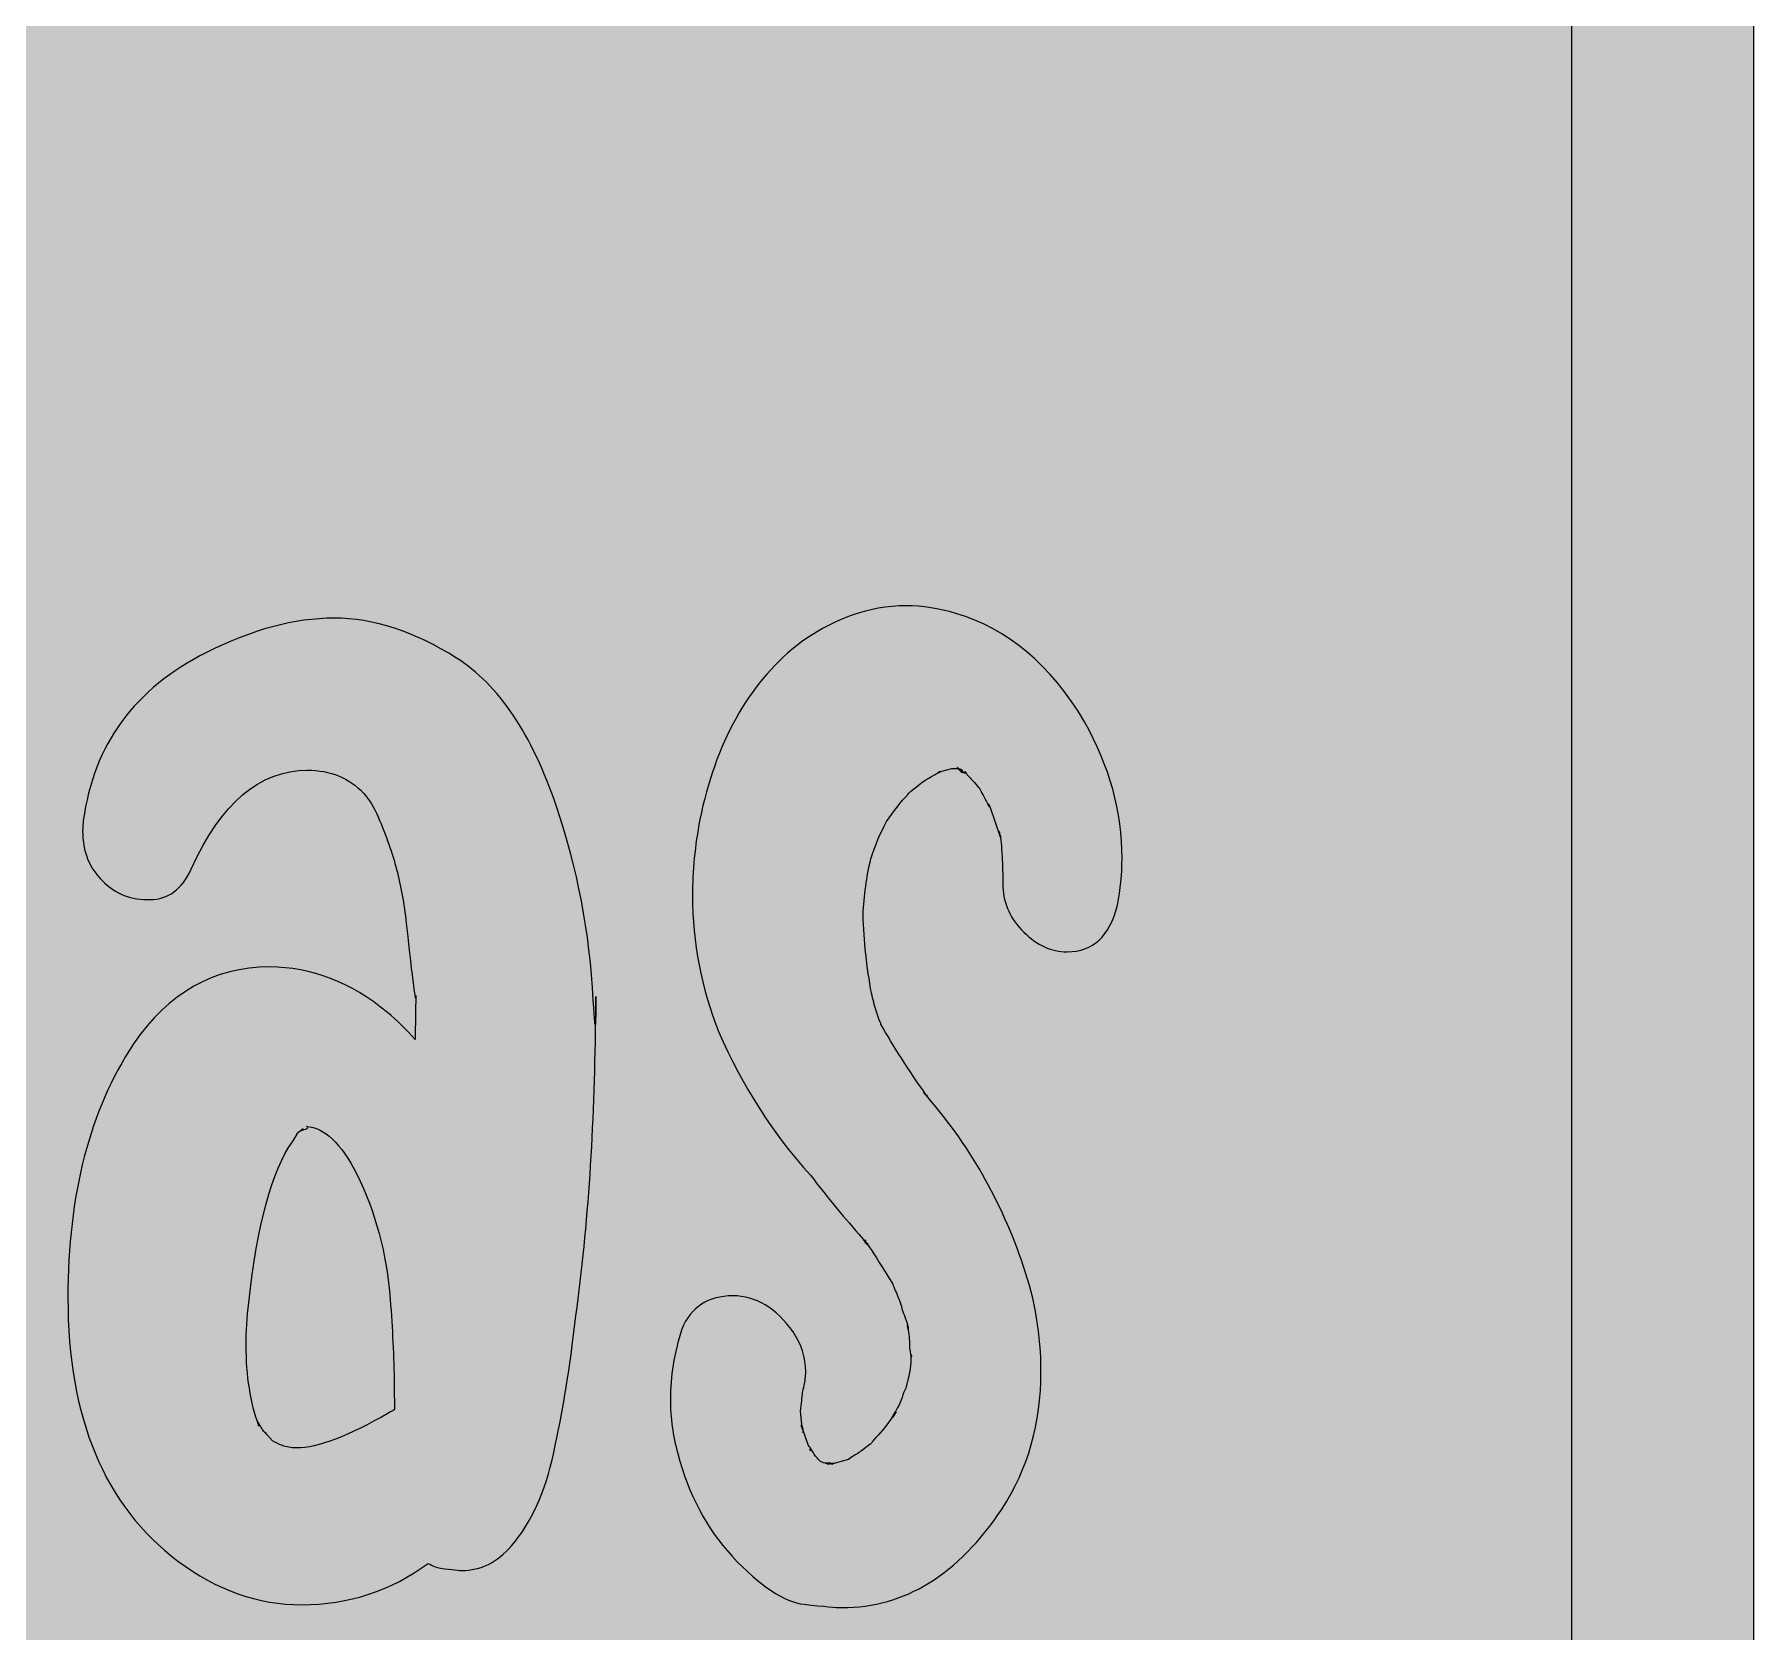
# Model space of a CAD drawing. Header units: centimetres. Extents: x 0.3 to 13.7, y -19.6 to -0.4.
# Drawn here: x 10.173 to 13.68, y -7.865 to -4.607 of the extents above; entities that cross this region are included whole.
import ezdxf

# ---------------------------------------------------------------- set-up
doc = ezdxf.new("R2010")
doc.units = ezdxf.units.CM
doc.header["$MEASUREMENT"] = 0
doc.layers.add('Layer 1', color=7, linetype='Continuous')

# ---------------------------------------------------------------- blocks, each defined once
blk = doc.blocks.new('block 2')
at = {"layer": 'Layer 1', "true_color": 0xe5c49d}
h = blk.add_hatch(color=31, dxfattribs=at)
h.dxf.hatch_style = 2
h.paths.add_polyline_path([(13.67987804552464, -19.57160136492208), (0.2901219509828587, -19.57160136492208), (0.2901219509828587, -0.4434165512211645), (13.67987804552464, -0.4434165512211645)])
at = {"layer": 'Layer 1', "lineweight": 0}
blk.add_lwpolyline([(13.67987804552464, -19.57160136492208), (0.2901219509828587, -19.57160136492208), (0.2901219509828587, -0.4434165512211645), (13.67987804552464, -0.4434165512211645), (13.67987804552464, -19.57160136492208)], dxfattribs=at)
blk = doc.blocks.new('block 3')
at = {"layer": 'Layer 1', "true_color": 0x6f3415}
h = blk.add_hatch(color=36, dxfattribs=at)
h.dxf.hatch_style = 2
edge = h.paths.add_edge_path()
edge.add_spline(control_points=[(12.01954624001401, -6.111193699354462), (12.01833534722638, -6.111770314967639), (12.01681967190029, -6.1126187636556), (12.01497450193815, -6.113780232247843), (12.01497450193815, -6.113780232247843), (12.02087657460729, -6.110823017888842), (12.02087657460729, -6.110823017888842), (12.02087657460729, -6.110823017888842), (12.01954624001401, -6.111193699354462), (12.01954624001401, -6.111193699354462)], knot_values=[0, 0, 0, 0, 1, 1, 1, 2, 2, 2, 3, 3, 3, 3], degree=3, periodic=1)
h = blk.add_hatch(color=36, dxfattribs=at)
h.dxf.hatch_style = 2
edge = h.paths.add_edge_path()
edge.add_spline(control_points=[(12.05640845242778, -6.10304694447689), (12.05612014462116, -6.102692737743076), (12.05574946315554, -6.102565058571572), (12.05547763008076, -6.102173783691203), (12.05574122578965, -6.102544465156822), (12.05594715993721, -6.102680381694213), (12.05619428091427, -6.103034588428026), (12.05619428091427, -6.103034588428026), (12.05640845242778, -6.10304694447689), (12.05640845242778, -6.10304694447689)], knot_values=[0, 0, 0, 0, 1, 1, 1, 2, 2, 2, 3, 3, 3, 3], degree=3, periodic=1)
h = blk.add_hatch(color=36, dxfattribs=at)
h.dxf.hatch_style = 2
edge = h.paths.add_edge_path()
edge.add_spline(control_points=[(12.05753285287344, -6.104113683361272), (12.05753285287344, -6.104113683361272), (12.05710862852946, -6.104113683361272), (12.05710862852946, -6.104113683361272), (12.05722395165213, -6.104266074630438), (12.05732280004296, -6.104364923021273), (12.05743812316557, -6.104513195607527), (12.05766053204491, -6.104550263754083), (12.05786646619253, -6.10460792531542), (12.05809711243775, -6.104644993461975), (12.05791177170494, -6.104455534046222), (12.05770995624036, -6.104307261459969), (12.05753285287344, -6.104113683361272)], knot_values=[0, 0, 0, 0, 1, 1, 1, 2, 2, 2, 3, 3, 3, 4, 4, 4, 4], degree=3, periodic=1)
h = blk.add_hatch(color=36, dxfattribs=at)
h.dxf.hatch_style = 2
edge = h.paths.add_edge_path()
edge.add_spline(control_points=[(12.07326622174724, -6.113590772832091), (12.07285023476915, -6.113038869316638), (12.07225714442419, -6.112416948190985), (12.0718699882268, -6.111865044675532), (12.06724882595549, -6.111865044675532), (12.06503297452766, -6.109608006418238), (12.0643245610601, -6.105905310445054), (12.06196043704605, -6.105872360981443), (12.06025530230424, -6.10494977600037), (12.05809711243775, -6.104644993461975), (12.05925858103006, -6.105818818103081), (12.06032120123147, -6.107252119770108), (12.06163917977582, -6.107989364018402), (12.06388798066726, -6.109286749148037), (12.06617384970516, -6.11060472769242), (12.06845971874312, -6.111865044675532), (12.06977769728753, -6.112610526289714), (12.07060555256075, -6.113005919853026), (12.07161874856677, -6.113541348636673), (12.07202649817891, -6.113590772832091), (12.07301498208721, -6.113800825662626), (12.07326622174724, -6.113800825662626), (12.07326622174724, -6.113800825662626), (12.07326622174724, -6.113590772832091), (12.07326622174724, -6.113590772832091)], knot_values=[0, 0, 0, 0, 1, 1, 1, 2, 2, 2, 3, 3, 3, 4, 4, 4, 5, 5, 5, 6, 6, 6, 7, 7, 7, 8, 8, 8, 8], degree=3, periodic=1)
h = blk.add_hatch(color=36, dxfattribs=at)
h.dxf.hatch_style = 2
edge = h.paths.add_edge_path()
edge.add_spline(control_points=[(12.07326622174724, -6.111865044675532), (12.07326622174724, -6.111865044675532), (12.07127689788178, -6.110460573789142), (12.07127689788178, -6.110460573789142), (12.07196059925169, -6.111226648818073), (12.07265253798754, -6.112050385408342), (12.07326622174724, -6.112519915264764), (12.07326622174724, -6.112519915264764), (12.07326622174724, -6.111865044675532), (12.07326622174724, -6.111865044675532)], knot_values=[0, 0, 0, 0, 1, 1, 1, 2, 2, 2, 3, 3, 3, 3], degree=3, periodic=1)
h = blk.add_hatch(color=36, dxfattribs=at)
h.dxf.hatch_style = 2
edge = h.paths.add_edge_path()
edge.add_spline(control_points=[(12.12248860169772, -6.18362897641819), (12.12248860169772, -6.18362897641819), (12.12248036433177, -6.183608383003441), (12.12248036433177, -6.183608383003441), (12.12248036433177, -6.183608383003441), (12.11922248611735, -6.176713707743029), (12.11922248611735, -6.176713707743029), (12.11955198075347, -6.178072873116944), (12.11960552363183, -6.179555598979388), (12.12042102285618, -6.180700592839858), (12.12124475944641, -6.181874417480963), (12.12182961242548, -6.182694035388256), (12.12248860169772, -6.18362897641819)], knot_values=[0, 0, 0, 0, 1, 1, 1, 2, 2, 2, 3, 3, 3, 4, 4, 4, 4], degree=3, periodic=1)
h = blk.add_hatch(color=36, dxfattribs=at)
h.dxf.hatch_style = 2
edge = h.paths.add_edge_path()
edge.add_spline(control_points=[(12.14022365048578, -6.232064687924958), (12.14022365048578, -6.232064687924958), (12.14246421401127, -6.23678881727005), (12.14246421401127, -6.23678881727005), (12.1417558005437, -6.233913976570078), (12.14101443761247, -6.232064687924958), (12.14022365048578, -6.232064687924958)], knot_values=[0, 0, 0, 0, 1, 1, 1, 2, 2, 2, 2], degree=3, periodic=1)
h = blk.add_hatch(color=36, dxfattribs=at)
h.dxf.hatch_style = 2
edge = h.paths.add_edge_path()
edge.add_spline(control_points=[(10.90728767166157, -7.36235073155505), (10.90636096799753, -7.30418669091743), (10.90360968778608, -7.246022650279778), (10.89907501785674, -7.187862728325102), (10.89175199956944, -7.09352429532662), (10.86900863231261, -7.008218134040195), (10.8307213555977, -6.931940125782948), (10.79883039350618, -6.868644206188062), (10.76465356237663, -6.8363043076548), (10.72822793035576, -6.835011041208108), (10.73001132007366, -6.835011041208108), (10.73094214242062, -6.835686505212122), (10.73094214242062, -6.836946822195201), (10.73094214242062, -6.838244207324836), (10.73047673124714, -6.838882603182295), (10.7295829770467, -6.838882603182295), (10.72865215469974, -6.838882603182295), (10.72501123897084, -6.840184106994873), (10.71866022986, -6.842758283839425), (10.71866022986, -6.841502085539289), (10.71954986537746, -6.840184106994873), (10.72137032324187, -6.838882603182295), (10.72137032324187, -6.838882603182295), (10.70908841068125, -6.848396760799701), (10.70908841068125, -6.848396760799701), (10.70908841068125, -6.848396760799701), (10.70908841068125, -6.850530238568434), (10.70908841068125, -6.850530238568434), (10.70908841068125, -6.850530238568434), (10.69951659150251, -6.866028842514011), (10.69951659150251, -6.866028842514011), (10.65758839905876, -6.925490268281298), (10.62794211917563, -7.034705384099736), (10.61066012551213, -7.193674189969325), (10.60701920978323, -7.224696109958203), (10.60519875191881, -7.25377401159407), (10.60519875191881, -7.280920250925787), (10.60519875191881, -7.342959972220537), (10.61383974875053, -7.397903202790291), (10.63116292924353, -7.445704637122574), (10.63116292924353, -7.445704637122574), (10.62980376386962, -7.437953275808314), (10.62980376386962, -7.437953275808314), (10.63526925614591, -7.447022615666959), (10.63821411445605, -7.451866186817636), (10.63867952562953, -7.452500463992119), (10.63888957846007, -7.452805246530514), (10.63888134109418, -7.453394218192554), (10.63899254553381, -7.453818442536535), (10.64121251564455, -7.456363788600418), (10.64403793214911, -7.459419851350256), (10.64755528738951, -7.463159615469994), (10.64755528738951, -7.463159615469994), (10.65890637760318, -7.475651580861152), (10.65890637760318, -7.475651580861152), (10.66491141734606, -7.47916481741855), (10.67146836060447, -7.482505069292033), (10.67901790645415, -7.485458164968091), (10.68719349211239, -7.488695449767762), (10.69676531129113, -7.490301736118767), (10.70769217716081, -7.490301736118767), (10.75144082746904, -7.490301736118767), (10.81432899745172, -7.466396900269666), (10.8963237376453, -7.418558397790826), (10.90045889532838, -7.416099544068948), (10.90414099788685, -7.414262611472691), (10.90806610273933, -7.412092065557371), (10.90784369386, -7.403166879602004), (10.90779426966455, -7.393710383545903), (10.90728767166157, -7.385600696814886), (10.90728767166157, -7.385600696814886), (10.90728767166157, -7.36235073155505), (10.90728767166157, -7.36235073155505)], knot_values=[0, 0, 0, 0, 1, 1, 1, 2, 2, 2, 3, 3, 3, 4, 4, 4, 5, 5, 5, 6, 6, 6, 7, 7, 7, 8, 8, 8, 9, 9, 9, 10, 10, 10, 11, 11, 11, 12, 12, 12, 13, 13, 13, 14, 14, 14, 15, 15, 15, 16, 16, 16, 17, 17, 17, 18, 18, 18, 19, 19, 19, 20, 20, 20, 21, 21, 21, 22, 22, 22, 23, 23, 23, 24, 24, 24, 24], degree=3, periodic=1)
h = blk.add_hatch(color=36, dxfattribs=at)
h.dxf.hatch_style = 2
edge = h.paths.add_edge_path()
edge.add_spline(control_points=[(11.87025633907989, -7.071538765732805), (11.86890129238888, -7.070257855334977), (11.86820111628721, -7.06896047020531), (11.86820111628721, -7.067658966392732), (11.86820111628721, -7.067658966392732), (11.8668460695962, -7.065723185405639), (11.8668460695962, -7.065723185405639), (11.8668460695962, -7.067024689218217), (11.86708083452446, -7.068317955664908), (11.86754212701497, -7.069598866062769), (11.8678633842852, -7.070566756556316), (11.86924726175678, -7.072255416566319), (11.87060642713076, -7.073931720527492), (11.872188001384, -7.075706872879469), (11.87357187885564, -7.077107225082915), (11.87458095617869, -7.077799163818702), (11.87458919354458, -7.077803282501678), (11.87459743091046, -7.077807401184621), (11.87460566827641, -7.077815638550509), (11.87217564533514, -7.074133535992107), (11.87062290186253, -7.071880616417756), (11.87025633907989, -7.071538765732805)], knot_values=[0, 0, 0, 0, 1, 1, 1, 2, 2, 2, 3, 3, 3, 4, 4, 4, 5, 5, 5, 6, 6, 6, 7, 7, 7, 7], degree=3, periodic=1)
h = blk.add_hatch(color=36, dxfattribs=at)
h.dxf.hatch_style = 2
edge = h.paths.add_edge_path()
edge.add_spline(control_points=[(11.95434337021267, -7.239581030144015), (11.95434337021267, -7.239581030144015), (11.95434337021267, -7.241298520934719), (11.95434337021267, -7.241298520934719), (11.95434337021267, -7.241298520934719), (11.95530302334033, -7.247398290385499), (11.95530302334033, -7.247398290385499), (11.95530302334033, -7.247398290385499), (11.95569841690367, -7.247962549949847), (11.95569841690367, -7.247962549949847), (11.95569841690367, -7.245812597449275), (11.95518770021772, -7.242925400700441), (11.95434337021267, -7.239581030144015)], knot_values=[0, 0, 0, 0, 1, 1, 1, 2, 2, 2, 3, 3, 3, 4, 4, 4, 4], degree=3, periodic=1)
h = blk.add_hatch(color=36, dxfattribs=at)
h.dxf.hatch_style = 2
edge = h.paths.add_edge_path()
edge.add_spline(control_points=[(11.96251895587097, -7.302250909930336), (11.96251895587097, -7.300974118215451), (11.96205354469743, -7.300294535528494), (11.96116390917997, -7.300294535528494), (11.96155930274331, -7.301456004120737), (11.96153870932856, -7.303811890768867), (11.9617611182079, -7.30547995736412), (11.9617611182079, -7.30547995736412), (11.96251895587097, -7.302250909930336), (11.96251895587097, -7.302250909930336)], knot_values=[0, 0, 0, 0, 1, 1, 1, 2, 2, 2, 3, 3, 3, 3], degree=3, periodic=1)
h = blk.add_hatch(color=36, dxfattribs=at)
h.dxf.hatch_style = 2
edge = h.paths.add_edge_path()
edge.add_spline(control_points=[(11.93109340495286, -7.41661849812079), (11.93109340495286, -7.41661849812079), (11.92973423957895, -7.41661849812079), (11.92973423957895, -7.41661849812079), (11.92973423957895, -7.41661849812079), (11.92288075114803, -7.428266133506961), (11.92288075114803, -7.428266133506961), (11.92381157349506, -7.428266133506961), (11.92427286598556, -7.427953113602647), (11.92427286598556, -7.427294124330439), (11.92427286598556, -7.426659847155956), (11.92652166687694, -7.423109542451971), (11.93109340495286, -7.41661849812079)], knot_values=[0, 0, 0, 0, 1, 1, 1, 2, 2, 2, 3, 3, 3, 4, 4, 4, 4], degree=3, periodic=1)
h = blk.add_hatch(color=36, dxfattribs=at)
h.dxf.hatch_style = 2
edge = h.paths.add_edge_path()
edge.add_spline(control_points=[(11.73699635219201, -7.443764737452506), (11.73699635219201, -7.443764737452506), (11.73991649840443, -7.451750863694993), (11.73991649840443, -7.451750863694993), (11.73991649840443, -7.451750863694993), (11.73915454205844, -7.446915529910236), (11.73915454205844, -7.446915529910236), (11.73912982996071, -7.446820800202343), (11.73907216839944, -7.446767257323982), (11.73904745630172, -7.446668408933146), (11.73858616381115, -7.444732627946053), (11.73788598770947, -7.443764737452506), (11.73699635219201, -7.443764737452506)], knot_values=[0, 0, 0, 0, 1, 1, 1, 2, 2, 2, 3, 3, 3, 4, 4, 4, 4], degree=3, periodic=1)
h = blk.add_hatch(color=36, dxfattribs=at)
h.dxf.hatch_style = 2
h.paths.add_polyline_path([(11.74110679777737, -7.459283934812865), (11.74110679777737, -7.454996385860584), (11.73991649840443, -7.451750863694993)])
h = blk.add_hatch(color=36, dxfattribs=at)
h.dxf.hatch_style = 2
edge = h.paths.add_edge_path()
edge.add_spline(control_points=[(11.75459136575973, -7.491875073006129), (11.75459136575973, -7.491875073006129), (11.75613999054944, -7.496117316445934), (11.75613999054944, -7.496117316445934), (11.75613999054944, -7.494836406048074), (11.75567457937595, -7.493539020918439), (11.75478082517552, -7.492237517105861), (11.75473963834602, -7.492179855544523), (11.75463255258923, -7.491940971933353), (11.75459136575973, -7.491875073006129)], knot_values=[0, 0, 0, 0, 1, 1, 1, 2, 2, 2, 3, 3, 3, 3], degree=3, periodic=1)
h = blk.add_hatch(color=36, dxfattribs=at)
h.dxf.hatch_style = 2
edge = h.paths.add_edge_path()
edge.add_spline(control_points=[(11.79324108657431, -7.523037028215342), (11.79191487066401, -7.522971129288118), (11.79016031172681, -7.522489243382833), (11.78855402537578, -7.522155630063769), (11.78855402537578, -7.522155630063769), (11.79167186836993, -7.523259437094707), (11.79167186836993, -7.523259437094707), (11.79167186836993, -7.523259437094707), (11.79324108657431, -7.523037028215342), (11.79324108657431, -7.523037028215342)], knot_values=[0, 0, 0, 0, 1, 1, 1, 2, 2, 2, 3, 3, 3, 3], degree=3, periodic=1)
h = blk.add_hatch(color=36, dxfattribs=at)
h.dxf.hatch_style = 2
edge = h.paths.add_edge_path()
edge.add_spline(control_points=[(11.79442314858137, -7.523259437094707), (11.79520157965913, -7.523259437094707), (11.79503683234107, -7.522814619335978), (11.79558873585659, -7.522707533579222), (11.79558873585659, -7.522707533579222), (11.79324108657431, -7.523037028215342), (11.79324108657431, -7.523037028215342), (11.79357881857632, -7.523053502947149), (11.79410600999411, -7.523259437094707), (11.79442314858137, -7.523259437094707)], knot_values=[0, 0, 0, 0, 1, 1, 1, 2, 2, 2, 3, 3, 3, 3], degree=3, periodic=1)
at = {"layer": 'Layer 1', "lineweight": 0}
blk.add_lwpolyline([(11.74110679777737, -7.459283934812865), (11.74110679777737, -7.454996385860584), (11.73991649840443, -7.451750863694993), (11.74110679777737, -7.459283934812865)], dxfattribs=at)
for points, knots in [([(12.76976433958519, -0.8146415603330415), (12.76976433958519, -0.8146415603330415), (1.200235656922308, -0.8146415603330415), (1.200235656922308, -0.8146415603330415), (0.9029820709643017, -0.8146415603330415), (0.6614048411413684, -1.056218790155975), (0.6614048411413684, -1.353472376113981), (0.6614048411413684, -1.353472376113981), (0.6614048411413684, -18.6615455400293), (0.6614048411413684, -18.6615455400293), (0.6614048411413684, -18.95879912598731), (0.9029820709643017, -19.20037635581024), (1.200235656922308, -19.20037635581024), (1.200235656922308, -19.20037635581024), (12.76976433958519, -19.20037635581024), (12.76976433958519, -19.20037635581024), (13.0670179255432, -19.20037635581024), (13.30859515536619, -18.95879912598731), (13.30859515536619, -18.6615455400293), (13.30859515536619, -18.6615455400293), (13.30859515536619, -1.353472376113981), (13.30859515536619, -1.353472376113981), (13.30859515536619, -1.056218790155975), (13.0670179255432, -0.8146415603330415), (12.76976433958519, -0.8146415603330415)], [0, 0, 0, 0, 1, 1, 1, 2, 2, 2, 3, 3, 3, 4, 4, 4, 5, 5, 5, 6, 6, 6, 7, 7, 7, 8, 8, 8, 8]), ([(11.88069720036128, -6.5630132191072), (11.88375326311111, -6.574940924934041), (11.88644688176122, -6.58740405954453), (11.89009603485607, -6.598483316683411), (11.89009603485607, -6.598483316683411), (11.89727489924013, -6.618837847828495), (11.89727489924013, -6.618837847828495), (11.89813158529398, -6.620291742910302), (11.89874526905368, -6.622400508581343), (11.89966785403475, -6.62368965634509), (11.89966785403475, -6.62368965634509), (11.89966785403475, -6.625625437332183), (11.89966785403475, -6.625625437332183), (11.92495244867255, -6.670506725452022), (11.95571489163544, -6.718584111542), (11.99174101141012, -6.769771103260211), (11.99253179853674, -6.770323006775695), (11.99337612854173, -6.77103142024329), (11.99398569361852, -6.77103142024329), (11.99398569361852, -6.77103142024329), (11.99398569361852, -6.772971319913358), (11.99398569361852, -6.772971319913358), (11.99398569361852, -6.771690409515497), (11.99351616376206, -6.77103142024329), (11.99258946009808, -6.77103142024329), (11.99228467755968, -6.770594839850478), (11.99204579394851, -6.770207683653053), (11.99174101141012, -6.769771103260211), (11.99132090574905, -6.769482795453621), (11.99102024189363, -6.769548694380846), (11.9905342373054, -6.769095639256197), (11.98921625876098, -6.767855915687899), (11.98790651758245, -6.766257866702812), (11.98659265772101, -6.764400340691774), (11.98681506660041, -6.764717479279031), (11.98688508421055, -6.764882226597091), (11.98712396782172, -6.765219958599066), (12.07826218416715, -6.868644206188062), (12.14615455393562, -6.986908068450395), (12.19079283976131, -7.120011545386128), (12.21450821619466, -7.188521717597309), (12.22632883626478, -7.260265055925219), (12.22632883626478, -7.335208610906276), (12.22632883626478, -7.439889056795375), (12.19989924776657, -7.532946579396061), (12.14704418945308, -7.614381178708267), (12.05772643097213, -7.748823227603166), (11.94887787793637, -7.816015421269931), (11.82038320722312, -7.816015421269931), (11.80946046003641, -7.816015421269931), (11.78368986081038, -7.813725433549057), (11.74315790188707, -7.809211357034468), (11.70258887481724, -7.804680805788074), (11.65360949716084, -7.77206907418006), (11.59621976891807, -7.711310263283139), (11.54425846480501, -7.654447726458097), (11.50736742161067, -7.584660762532031), (11.48547250304174, -7.501928778090158), (11.47543527268958, -7.465754385729264), (11.47043931026968, -7.428925122779138), (11.47043931026968, -7.39141215845911), (11.47043931026968, -7.34489575320763), (11.47818655290102, -7.297098437558321), (11.49368927552954, -7.247962549949847), (11.51283291388697, -7.202722936413251), (11.54743396936044, -7.180115485693817), (11.59757481560908, -7.180115485693817), (11.64492731349962, -7.180115485693817), (11.68596587042591, -7.204679310815094), (11.72060399404597, -7.25377401159407), (11.73788598770947, -7.278341955398291), (11.74656817137069, -7.305488194730008), (11.74656817137069, -7.335208610906276), (11.74656817137069, -7.344253238667227), (11.74540670277845, -7.353610886332492), (11.74315790188707, -7.363322740731539), (11.74087203284911, -7.373009883032893), (11.73924515308339, -7.383026519970366), (11.73835551756593, -7.393372651543896), (11.73835551756593, -7.393372651543896), (11.7360161056496, -7.415086348062927), (11.7360161056496, -7.415086348062927), (11.7360161056496, -7.415086348062927), (11.73835551756593, -7.441824837782469), (11.73835551756593, -7.441824837782469), (11.73835551756593, -7.441824837782469), (11.73915454205844, -7.446915529910236), (11.73915454205844, -7.446915529910236), (11.73958288508539, -7.448727750408768), (11.7402253996258, -7.450325799393887), (11.74110679777737, -7.451511980083823), (11.74110679777737, -7.451511980083823), (11.74110679777737, -7.454996385860584), (11.74110679777737, -7.454996385860584), (11.74110679777737, -7.454996385860584), (11.75180713608468, -7.484267865595179), (11.75180713608468, -7.484267865595179), (11.75435660083154, -7.48797056156833), (11.75725203494629, -7.492319890764858), (11.76090530672406, -7.498053097433028), (11.76309232737112, -7.501512791112064), (11.7645750532336, -7.504272308689425), (11.76637079900035, -7.507344846171037), (11.76657673314791, -7.507394270366455), (11.76687739700333, -7.507740239734381), (11.76706685641912, -7.507740239734381), (11.77062951717193, -7.511537665415425), (11.77373088543425, -7.51502618987513), (11.77643686013321, -7.518193457064665), (11.78110744659998, -7.52012100068584), (11.78515199325805, -7.521438979230256), (11.78855402537578, -7.522155630063769), (11.78855402537578, -7.522155630063769), (11.78620637609357, -7.521323656107614), (11.78620637609357, -7.521323656107614), (11.78620637609357, -7.521323656107614), (11.79849240733716, -7.521323656107614), (11.79849240733716, -7.521323656107614), (11.79849240733716, -7.522254478454605), (11.79697261332816, -7.522443937870358), (11.79558873585659, -7.522707533579222), (11.79558873585659, -7.522707533579222), (11.80535001445105, -7.521323656107614), (11.80535001445105, -7.521323656107614), (11.80246693638516, -7.522958773239256), (11.80109129627941, -7.523172944752734), (11.7993037878786, -7.523770153780662), (11.7993037878786, -7.523770153780662), (11.83390484335207, -7.513654668452384), (11.83390484335207, -7.513654668452384), (11.83390484335207, -7.513654668452384), (11.84224105764546, -7.507740239734381), (11.84224105764546, -7.507740239734381), (11.84952700778618, -7.503864559077251), (11.85634754675348, -7.499350482562662), (11.86273974269382, -7.494177416775898), (11.86273974269382, -7.494177416775898), (11.87777293546589, -7.482550374804507), (11.87777293546589, -7.482550374804507), (11.87808595537023, -7.482550374804507), (11.87804476854067, -7.483069328856348), (11.87825894005418, -7.483221720125546), (11.87911150742505, -7.482253829632), (11.88024414523666, -7.48099351264892), (11.88052421567733, -7.480598119085608), (11.88141385119479, -7.479337802102529), (11.8827730165687, -7.477402021115435), (11.88463466126269, -7.474782538758441), (11.89827162051431, -7.460581319942499), (11.91101894424842, -7.445062122582173), (11.92288075114803, -7.428266133506961), (11.92288075114803, -7.428266133506961), (11.92563203135948, -7.422450553179762), (11.92563203135948, -7.422450553179762), (11.93655477854625, -7.404357178974916), (11.94337531751349, -7.389476377472016), (11.94612659772493, -7.37785345418357), (11.94612659772493, -7.37785345418357), (11.95072304789851, -7.368092175589105), (11.95072304789851, -7.368092175589105), (11.95739531427959, -7.345146992867663), (11.96083441454385, -7.325620316995758), (11.96101975527666, -7.309569809534729), (11.9608426519098, -7.303432971937329), (11.96004362741722, -7.295990511844439), (11.95844969711511, -7.28673171257001), (11.95844969711511, -7.273827878883734), (11.95751887476809, -7.26152537290833), (11.95569841690367, -7.249902449619883), (11.95569841690367, -7.249902449619883), (11.95530302334033, -7.247398290385499), (11.95530302334033, -7.247398290385499), (11.95530302334033, -7.247398290385499), (11.95434337021267, -7.246022650279778), (11.95434337021267, -7.246022650279778), (11.95434337021267, -7.246022650279778), (11.95434337021267, -7.241298520934719), (11.95434337021267, -7.241298520934719), (11.95434337021267, -7.241298520934719), (11.95377911064835, -7.23773586018187), (11.95377911064835, -7.23773586018187), (11.95315307083979, -7.235466465875714), (11.95256821786072, -7.233254733130893), (11.95159209000129, -7.230503452919452), (11.94887787793637, -7.222756210288135), (11.94659612758138, -7.216631728739629), (11.94477155103399, -7.212101177493267), (11.94291402502298, -7.207587100978678), (11.94202027082254, -7.204040914957636), (11.94202027082254, -7.201425551283585), (11.93837935509364, -7.191095894441862), (11.93427302819126, -7.180770356283049), (11.92973423957895, -7.170403631294739), (11.92682644941533, -7.163830213304528), (11.92518309491783, -7.159398510449001), (11.92412871208231, -7.155967647550601), (11.92412871208231, -7.155967647550601), (11.91881149239224, -7.147137191303095), (11.91881149239224, -7.147137191303095), (11.89601046357408, -7.111032816552401), (11.88139737646302, -7.088091752513902), (11.87461802432521, -7.077832113282314), (11.87460978695933, -7.077823875916428), (11.87458919354458, -7.077803282501678), (11.87458095617869, -7.077799163818702), (11.873707795393, -7.077210192156694), (11.87303233138899, -7.077012495375022), (11.87165257260033, -7.075410327706992), (11.87106771962126, -7.074755457117727), (11.87107183830424, -7.074504217457694), (11.87060642713076, -7.073931720527492), (11.8685470856551, -7.071621139391835), (11.86607175720142, -7.06851565244658), (11.86273974269382, -7.063787404418545), (11.86273974269382, -7.063787404418545), (11.85456003835261, -7.054079668702443), (11.85456003835261, -7.054079668702443), (11.82081155025007, -7.01531050608228), (11.78803095264102, -6.975260433064255), (11.75613999054944, -6.933875906770041), (11.68050037814961, -6.851189227840642), (11.61807350065744, -6.75357644189587), (11.56886347675582, -6.64114463469251), (11.53332748025242, -6.551962792748987), (11.51554300726891, -6.45956425942051), (11.51554300726891, -6.363907847877613), (11.51554300726891, -6.313495168554221), (11.52054308837173, -6.261822172247782), (11.53057620004098, -6.208798247933315), (11.56247128081548, -6.052440687054801), (11.62811073100966, -5.934180943475412), (11.72742453301327, -5.854023135878059), (11.7993861615376, -5.799738894580512), (11.87413201973698, -5.772592655248796), (11.95159209000129, -5.772592655248796), (11.98441387443984, -5.772592655248796), (12.01808822624926, -5.777765721035561), (12.05272634986931, -5.788111852609123), (12.15843646649624, -5.819129653915025), (12.2459337671127, -5.892796417181198), (12.3151770648892, -6.009120379773494), (12.36621166533828, -6.099599606846684), (12.39174749963605, -6.192657129447336), (12.39174749963605, -6.288288828892541), (12.39174749963605, -6.31931074888142), (12.38853080825113, -6.351008132874281), (12.38217979914028, -6.383286251163263), (12.36667707651176, -6.446619238904704), (12.33250024538221, -6.478279554751009), (12.27964518706878, -6.478279554751009), (12.24775422497719, -6.478279554751009), (12.21834682870523, -6.465046226428614), (12.19149301586305, -6.438542501637299), (12.16459801619137, -6.41207584499254), (12.150260880838, -6.381346351493226), (12.14844042297358, -6.346452869530193), (12.14844042297358, -6.320608134011055), (12.1479750118001, -6.299915870863932), (12.14704418945308, -6.284417266918354), (12.14587448349495, -6.262052818493066), (12.14451531812103, -6.247653902895452), (12.14297493069722, -6.239622471140522), (12.14297493069722, -6.239622471140522), (12.14297493069722, -6.243708204628154), (12.14297493069722, -6.243708204628154), (12.14297493069722, -6.243708204628154), (12.12262039955217, -6.184044963396285), (12.12262039955217, -6.184044963396285), (12.12021097002564, -6.181359582112066), (12.1176820986936, -6.177537444333297), (12.11491846243329, -6.171964866300245), (12.11174295787787, -6.16551089011562), (12.10879809956773, -6.15970354715434), (12.10604681935629, -6.154530481367575), (12.10363327114685, -6.149942268559875), (12.10169749015976, -6.14639196385589), (12.09998411805207, -6.143311189008359), (12.09998411805207, -6.143311189008359), (12.09922628038899, -6.142882845981435), (12.09922628038899, -6.142882845981435), (12.09922628038899, -6.142882845981435), (12.09101362658422, -6.133195703680082), (12.09101362658422, -6.133195703680082), (12.0840448150307, -6.126589336226258), (12.07864934036454, -6.120563703068557), (12.07430001116801, -6.114875801912895), (12.07415173858179, -6.114809902985671), (12.07407760228861, -6.114846971132226), (12.07392521101948, -6.11476871615614), (12.07335271408921, -6.11450923913022), (12.07235599281503, -6.113932623517042), (12.07161874856677, -6.113541348636673), (12.07049434812105, -6.11342602551403), (12.06943172791964, -6.113327177123227), (12.06710467205218, -6.112832935169079), (12.06438634130435, -6.112289269019513), (12.06109551362631, -6.109216731537869), (12.05743812316557, -6.104513195607527), (12.05677089652745, -6.104406109850804), (12.05612838198705, -6.104245481215687), (12.05547763008076, -6.104113683361272), (12.05547763008076, -6.104113683361272), (12.04455488289405, -6.104113683361272), (12.04455488289405, -6.104113683361272), (12.04455488289405, -6.104113683361272), (12.02408502862632, -6.109912788956633), (12.02408502862632, -6.109912788956633), (12.02408502862632, -6.109912788956633), (12.0125280042651, -6.11537828123293), (12.0125280042651, -6.11537828123293), (12.01130475542854, -6.116202017823198), (12.01046042542356, -6.116659191630791), (12.00901888639058, -6.117676506319755), (11.99351616376206, -6.125444342365822), (11.97848297099, -6.135790473939351), (11.96391518939141, -6.148698426308602), (11.96391518939141, -6.148698426308602), (11.95997360980709, -6.151095499786232), (11.95997360980709, -6.151095499786232), (11.95854854550595, -6.152899482918877), (11.95723056696153, -6.154283360390517), (11.95569841690367, -6.156466262354669), (11.94004742168887, -6.172883332598373), (11.92540962248014, -6.192167006176164), (11.91128665864029, -6.21288398142098), (11.89869584485829, -6.236319287413594), (11.88808199889289, -6.261698611759253), (11.87928861079198, -6.288881919237525), (11.87053229083758, -6.325756487700126), (11.86528508875771, -6.363685438998248), (11.86357171664995, -6.4026728918148), (11.86521918983048, -6.45649584062181), (11.87093592176681, -6.509939870597314), (11.88069720036128, -6.5630132191072)], [0, 0, 0, 0, 1, 1, 1, 2, 2, 2, 3, 3, 3, 4, 4, 4, 5, 5, 5, 6, 6, 6, 7, 7, 7, 8, 8, 8, 9, 9, 9, 10, 10, 10, 11, 11, 11, 12, 12, 12, 13, 13, 13, 14, 14, 14, 15, 15, 15, 16, 16, 16, 17, 17, 17, 18, 18, 18, 19, 19, 19, 20, 20, 20, 21, 21, 21, 22, 22, 22, 23, 23, 23, 24, 24, 24, 25, 25, 25, 26, 26, 26, 27, 27, 27, 28, 28, 28, 29, 29, 29, 30, 30, 30, 31, 31, 31, 32, 32, 32, 33, 33, 33, 34, 34, 34, 35, 35, 35, 36, 36, 36, 37, 37, 37, 38, 38, 38, 39, 39, 39, 40, 40, 40, 41, 41, 41, 42, 42, 42, 43, 43, 43, 44, 44, 44, 45, 45, 45, 46, 46, 46, 47, 47, 47, 48, 48, 48, 49, 49, 49, 50, 50, 50, 51, 51, 51, 52, 52, 52, 53, 53, 53, 54, 54, 54, 55, 55, 55, 56, 56, 56, 57, 57, 57, 58, 58, 58, 59, 59, 59, 60, 60, 60, 61, 61, 61, 62, 62, 62, 63, 63, 63, 64, 64, 64, 65, 65, 65, 66, 66, 66, 67, 67, 67, 68, 68, 68, 69, 69, 69, 70, 70, 70, 71, 71, 71, 72, 72, 72, 73, 73, 73, 74, 74, 74, 75, 75, 75, 76, 76, 76, 77, 77, 77, 78, 78, 78, 79, 79, 79, 80, 80, 80, 81, 81, 81, 82, 82, 82, 83, 83, 83, 84, 84, 84, 85, 85, 85, 86, 86, 86, 87, 87, 87, 88, 88, 88, 89, 89, 89, 90, 90, 90, 91, 91, 91, 92, 92, 92, 93, 93, 93, 94, 94, 94, 95, 95, 95, 96, 96, 96, 97, 97, 97, 98, 98, 98, 99, 99, 99, 100, 100, 100, 101, 101, 101, 102, 102, 102, 103, 103, 103, 104, 104, 104, 105, 105, 105, 106, 106, 106, 107, 107, 107, 108, 108, 108, 109, 109, 109, 110, 110, 110, 111, 111, 111, 111]), ([(10.78426261190759, -5.797798994910476), (10.86536359790074, -5.797798994910476), (10.94871338478532, -5.824945234242224), (11.0343902275373, -5.879229475539771), (11.12002588345984, -5.933497242105511), (11.18795120269193, -6.034326719435174), (11.23805909947689, -6.181672602016348), (11.28087692743816, -6.307045311052571), (11.30594735056245, -6.438871996273387), (11.31323330070323, -6.577169132410667), (11.31549033896049, -6.619706889931237), (11.31704720111608, -6.63472772665444), (11.31791212453582, -6.622445814093817), (11.31806863448799, -6.604636629012584), (11.31869467429662, -6.58740405954453), (11.31869467429662, -6.569397177681625), (11.31869467429662, -6.597330085457054), (11.31843107858772, -6.614941573756615), (11.31791212453582, -6.622445814093817), (11.31597222486581, -6.835999525116404), (11.30295306805686, -7.035903920838535), (11.27769730419976, -7.220816310618098), (11.27769730419976, -7.220816310618098), (11.27223593060644, -7.26540105356546), (11.27223593060644, -7.26540105356546), (11.26312540391827, -7.341679061822708), (11.24991266901062, -7.419876376335242), (11.23259360720059, -7.499988878420121), (11.21527454539057, -7.580146686017442), (11.1865590878544, -7.643459080344133), (11.14649254010457, -7.689979604278589), (11.1173157900779, -7.723616887941486), (11.08360025143891, -7.740392283601948), (11.04531709340698, -7.740392283601948), (11.04074123664814, -7.740392283601948), (11.02621052319614, -7.738781878568), (11.00160551124534, -7.735548712451272), (10.99368116524713, -7.734514923030501), (10.98530376412424, -7.7307628028619), (10.97671219148791, -7.725766840442025), (10.90055774371922, -7.781591469163353), (10.81470791628323, -7.810183366210959), (10.71866022986, -7.810183366210959), (10.62934247137905, -7.810183366210959), (10.54505774346453, -7.780479424766496), (10.46577721533581, -7.720997405584492), (10.31632256708363, -7.6085655983811), (10.24160965834785, -7.429563518636596), (10.24160965834785, -7.183987047667971), (10.24160965834785, -6.973324652077162), (10.28625206285652, -6.800776548517283), (10.37556982133747, -6.66635097435419), (10.44663769566136, -6.56164993505034), (10.53913095869773, -6.509297356056912), (10.6530166609829, -6.509297356056912), (10.73869350373488, -6.509297356056912), (10.81886366738106, -6.540319276045791), (10.89361364426342, -6.602354878657597), (10.91325976194091, -6.618668981827523), (10.93190092097827, -6.636935340716317), (10.94966068186412, -6.65691507171287), (10.95024553484318, -6.627066976365129), (10.95099925382322, -6.597173575504914), (10.95099925382322, -6.567461396694564), (10.95099925382322, -6.589455163654265), (10.94464412602946, -6.540319276045791), (10.93189680229536, -6.420119632796333), (10.92732506421943, -6.380069559778341), (10.92069810335089, -6.343545079366577), (10.91205710651911, -6.310591497073613), (10.90337492285789, -6.277637914780616), (10.89086236405198, -6.241772423641061), (10.87447000590594, -6.202982667606149), (10.86625735210117, -6.183608383003441), (10.85621600306604, -6.167450789785656), (10.84439950167883, -6.154530481367575), (10.81522275165216, -6.123508561378729), (10.77693959362023, -6.107989364018402), (10.7295829770467, -6.107989364018402), (10.63298338710795, -6.107989364018402), (10.55416827015271, -6.175222744514698), (10.49309643935154, -6.309623606580066), (10.47395280099411, -6.351008132874281), (10.44616816580491, -6.371659209191873), (10.40974665246695, -6.371659209191873), (10.37146349443502, -6.372960713004451), (10.33887235624175, -6.360365780539514), (10.31198147525298, -6.333857937065256), (10.2850864755813, -6.307374805688659), (10.27168428125793, -6.273449214219172), (10.27168428125793, -6.232064687924958), (10.27168428125793, -6.224317445293641), (10.27210850560192, -6.21722507325159), (10.27303520926596, -6.210750503652214), (10.2939993054878, -6.055640903707917), (10.37781450354587, -5.94126919683452), (10.52456317709908, -5.867585958836543), (10.61748066447943, -5.821065434902119), (10.70404714274894, -5.797798994910476), (10.78426261190759, -5.797798994910476)], [0, 0, 0, 0, 1, 1, 1, 2, 2, 2, 3, 3, 3, 4, 4, 4, 5, 5, 5, 6, 6, 6, 7, 7, 7, 8, 8, 8, 9, 9, 9, 10, 10, 10, 11, 11, 11, 12, 12, 12, 13, 13, 13, 14, 14, 14, 15, 15, 15, 16, 16, 16, 17, 17, 17, 18, 18, 18, 19, 19, 19, 20, 20, 20, 21, 21, 21, 22, 22, 22, 23, 23, 23, 24, 24, 24, 25, 25, 25, 26, 26, 26, 27, 27, 27, 28, 28, 28, 29, 29, 29, 30, 30, 30, 31, 31, 31, 32, 32, 32, 33, 33, 33, 33]), ([(12.01954624001401, -6.111193699354462), (12.01833534722638, -6.111770314967639), (12.01681967190029, -6.1126187636556), (12.01497450193815, -6.113780232247843), (12.01497450193815, -6.113780232247843), (12.02087657460729, -6.110823017888842), (12.02087657460729, -6.110823017888842), (12.02087657460729, -6.110823017888842), (12.01954624001401, -6.111193699354462), (12.01954624001401, -6.111193699354462)], [0, 0, 0, 0, 1, 1, 1, 2, 2, 2, 3, 3, 3, 3]), ([(12.05640845242778, -6.10304694447689), (12.05612014462116, -6.102692737743076), (12.05574946315554, -6.102565058571572), (12.05547763008076, -6.102173783691203), (12.05574122578965, -6.102544465156822), (12.05594715993721, -6.102680381694213), (12.05619428091427, -6.103034588428026), (12.05619428091427, -6.103034588428026), (12.05640845242778, -6.10304694447689), (12.05640845242778, -6.10304694447689)], [0, 0, 0, 0, 1, 1, 1, 2, 2, 2, 3, 3, 3, 3]), ([(12.05753285287344, -6.104113683361272), (12.05753285287344, -6.104113683361272), (12.05710862852946, -6.104113683361272), (12.05710862852946, -6.104113683361272), (12.05722395165213, -6.104266074630438), (12.05732280004296, -6.104364923021273), (12.05743812316557, -6.104513195607527), (12.05766053204491, -6.104550263754083), (12.05786646619253, -6.10460792531542), (12.05809711243775, -6.104644993461975), (12.05791177170494, -6.104455534046222), (12.05770995624036, -6.104307261459969), (12.05753285287344, -6.104113683361272)], [0, 0, 0, 0, 1, 1, 1, 2, 2, 2, 3, 3, 3, 4, 4, 4, 4]), ([(12.07326622174724, -6.113590772832091), (12.07285023476915, -6.113038869316638), (12.07225714442419, -6.112416948190985), (12.0718699882268, -6.111865044675532), (12.06724882595549, -6.111865044675532), (12.06503297452766, -6.109608006418238), (12.0643245610601, -6.105905310445054), (12.06196043704605, -6.105872360981443), (12.06025530230424, -6.10494977600037), (12.05809711243775, -6.104644993461975), (12.05925858103006, -6.105818818103081), (12.06032120123147, -6.107252119770108), (12.06163917977582, -6.107989364018402), (12.06388798066726, -6.109286749148037), (12.06617384970516, -6.11060472769242), (12.06845971874312, -6.111865044675532), (12.06977769728753, -6.112610526289714), (12.07060555256075, -6.113005919853026), (12.07161874856677, -6.113541348636673), (12.07202649817891, -6.113590772832091), (12.07301498208721, -6.113800825662626), (12.07326622174724, -6.113800825662626), (12.07326622174724, -6.113800825662626), (12.07326622174724, -6.113590772832091), (12.07326622174724, -6.113590772832091)], [0, 0, 0, 0, 1, 1, 1, 2, 2, 2, 3, 3, 3, 4, 4, 4, 5, 5, 5, 6, 6, 6, 7, 7, 7, 8, 8, 8, 8]), ([(12.07326622174724, -6.111865044675532), (12.07326622174724, -6.111865044675532), (12.07127689788178, -6.110460573789142), (12.07127689788178, -6.110460573789142), (12.07196059925169, -6.111226648818073), (12.07265253798754, -6.112050385408342), (12.07326622174724, -6.112519915264764), (12.07326622174724, -6.112519915264764), (12.07326622174724, -6.111865044675532), (12.07326622174724, -6.111865044675532)], [0, 0, 0, 0, 1, 1, 1, 2, 2, 2, 3, 3, 3, 3]), ([(12.12248860169772, -6.18362897641819), (12.12248860169772, -6.18362897641819), (12.12248036433177, -6.183608383003441), (12.12248036433177, -6.183608383003441), (12.12248036433177, -6.183608383003441), (12.11922248611735, -6.176713707743029), (12.11922248611735, -6.176713707743029), (12.11955198075347, -6.178072873116944), (12.11960552363183, -6.179555598979388), (12.12042102285618, -6.180700592839858), (12.12124475944641, -6.181874417480963), (12.12182961242548, -6.182694035388256), (12.12248860169772, -6.18362897641819)], [0, 0, 0, 0, 1, 1, 1, 2, 2, 2, 3, 3, 3, 4, 4, 4, 4]), ([(12.14022365048578, -6.232064687924958), (12.14022365048578, -6.232064687924958), (12.14246421401127, -6.23678881727005), (12.14246421401127, -6.23678881727005), (12.1417558005437, -6.233913976570078), (12.14101443761247, -6.232064687924958), (12.14022365048578, -6.232064687924958)], [0, 0, 0, 0, 1, 1, 1, 2, 2, 2, 2]), ([(10.90728767166157, -7.36235073155505), (10.90636096799753, -7.30418669091743), (10.90360968778608, -7.246022650279778), (10.89907501785674, -7.187862728325102), (10.89175199956944, -7.09352429532662), (10.86900863231261, -7.008218134040195), (10.8307213555977, -6.931940125782948), (10.79883039350618, -6.868644206188062), (10.76465356237663, -6.8363043076548), (10.72822793035576, -6.835011041208108), (10.73001132007366, -6.835011041208108), (10.73094214242062, -6.835686505212122), (10.73094214242062, -6.836946822195201), (10.73094214242062, -6.838244207324836), (10.73047673124714, -6.838882603182295), (10.7295829770467, -6.838882603182295), (10.72865215469974, -6.838882603182295), (10.72501123897084, -6.840184106994873), (10.71866022986, -6.842758283839425), (10.71866022986, -6.841502085539289), (10.71954986537746, -6.840184106994873), (10.72137032324187, -6.838882603182295), (10.72137032324187, -6.838882603182295), (10.70908841068125, -6.848396760799701), (10.70908841068125, -6.848396760799701), (10.70908841068125, -6.848396760799701), (10.70908841068125, -6.850530238568434), (10.70908841068125, -6.850530238568434), (10.70908841068125, -6.850530238568434), (10.69951659150251, -6.866028842514011), (10.69951659150251, -6.866028842514011), (10.65758839905876, -6.925490268281298), (10.62794211917563, -7.034705384099736), (10.61066012551213, -7.193674189969325), (10.60701920978323, -7.224696109958203), (10.60519875191881, -7.25377401159407), (10.60519875191881, -7.280920250925787), (10.60519875191881, -7.342959972220537), (10.61383974875053, -7.397903202790291), (10.63116292924353, -7.445704637122574), (10.63116292924353, -7.445704637122574), (10.62980376386962, -7.437953275808314), (10.62980376386962, -7.437953275808314), (10.63526925614591, -7.447022615666959), (10.63821411445605, -7.451866186817636), (10.63867952562953, -7.452500463992119), (10.63888957846007, -7.452805246530514), (10.63888134109418, -7.453394218192554), (10.63899254553381, -7.453818442536535), (10.64121251564455, -7.456363788600418), (10.64403793214911, -7.459419851350256), (10.64755528738951, -7.463159615469994), (10.64755528738951, -7.463159615469994), (10.65890637760318, -7.475651580861152), (10.65890637760318, -7.475651580861152), (10.66491141734606, -7.47916481741855), (10.67146836060447, -7.482505069292033), (10.67901790645415, -7.485458164968091), (10.68719349211239, -7.488695449767762), (10.69676531129113, -7.490301736118767), (10.70769217716081, -7.490301736118767), (10.75144082746904, -7.490301736118767), (10.81432899745172, -7.466396900269666), (10.8963237376453, -7.418558397790826), (10.90045889532838, -7.416099544068948), (10.90414099788685, -7.414262611472691), (10.90806610273933, -7.412092065557371), (10.90784369386, -7.403166879602004), (10.90779426966455, -7.393710383545903), (10.90728767166157, -7.385600696814886), (10.90728767166157, -7.385600696814886), (10.90728767166157, -7.36235073155505), (10.90728767166157, -7.36235073155505)], [0, 0, 0, 0, 1, 1, 1, 2, 2, 2, 3, 3, 3, 4, 4, 4, 5, 5, 5, 6, 6, 6, 7, 7, 7, 8, 8, 8, 9, 9, 9, 10, 10, 10, 11, 11, 11, 12, 12, 12, 13, 13, 13, 14, 14, 14, 15, 15, 15, 16, 16, 16, 17, 17, 17, 18, 18, 18, 19, 19, 19, 20, 20, 20, 21, 21, 21, 22, 22, 22, 23, 23, 23, 24, 24, 24, 24]), ([(11.87025633907989, -7.071538765732805), (11.86890129238888, -7.070257855334977), (11.86820111628721, -7.06896047020531), (11.86820111628721, -7.067658966392732), (11.86820111628721, -7.067658966392732), (11.8668460695962, -7.065723185405639), (11.8668460695962, -7.065723185405639), (11.8668460695962, -7.067024689218217), (11.86708083452446, -7.068317955664908), (11.86754212701497, -7.069598866062769), (11.8678633842852, -7.070566756556316), (11.86924726175678, -7.072255416566319), (11.87060642713076, -7.073931720527492), (11.872188001384, -7.075706872879469), (11.87357187885564, -7.077107225082915), (11.87458095617869, -7.077799163818702), (11.87458919354458, -7.077803282501678), (11.87459743091046, -7.077807401184621), (11.87460566827641, -7.077815638550509), (11.87217564533514, -7.074133535992107), (11.87062290186253, -7.071880616417756), (11.87025633907989, -7.071538765732805)], [0, 0, 0, 0, 1, 1, 1, 2, 2, 2, 3, 3, 3, 4, 4, 4, 5, 5, 5, 6, 6, 6, 7, 7, 7, 7]), ([(11.95434337021267, -7.239581030144015), (11.95434337021267, -7.239581030144015), (11.95434337021267, -7.241298520934719), (11.95434337021267, -7.241298520934719), (11.95434337021267, -7.241298520934719), (11.95530302334033, -7.247398290385499), (11.95530302334033, -7.247398290385499), (11.95530302334033, -7.247398290385499), (11.95569841690367, -7.247962549949847), (11.95569841690367, -7.247962549949847), (11.95569841690367, -7.245812597449275), (11.95518770021772, -7.242925400700441), (11.95434337021267, -7.239581030144015)], [0, 0, 0, 0, 1, 1, 1, 2, 2, 2, 3, 3, 3, 4, 4, 4, 4]), ([(11.96251895587097, -7.302250909930336), (11.96251895587097, -7.300974118215451), (11.96205354469743, -7.300294535528494), (11.96116390917997, -7.300294535528494), (11.96155930274331, -7.301456004120737), (11.96153870932856, -7.303811890768867), (11.9617611182079, -7.30547995736412), (11.9617611182079, -7.30547995736412), (11.96251895587097, -7.302250909930336), (11.96251895587097, -7.302250909930336)], [0, 0, 0, 0, 1, 1, 1, 2, 2, 2, 3, 3, 3, 3]), ([(11.93109340495286, -7.41661849812079), (11.93109340495286, -7.41661849812079), (11.92973423957895, -7.41661849812079), (11.92973423957895, -7.41661849812079), (11.92973423957895, -7.41661849812079), (11.92288075114803, -7.428266133506961), (11.92288075114803, -7.428266133506961), (11.92381157349506, -7.428266133506961), (11.92427286598556, -7.427953113602647), (11.92427286598556, -7.427294124330439), (11.92427286598556, -7.426659847155956), (11.92652166687694, -7.423109542451971), (11.93109340495286, -7.41661849812079)], [0, 0, 0, 0, 1, 1, 1, 2, 2, 2, 3, 3, 3, 4, 4, 4, 4]), ([(11.73699635219201, -7.443764737452506), (11.73699635219201, -7.443764737452506), (11.73991649840443, -7.451750863694993), (11.73991649840443, -7.451750863694993), (11.73991649840443, -7.451750863694993), (11.73915454205844, -7.446915529910236), (11.73915454205844, -7.446915529910236), (11.73912982996071, -7.446820800202343), (11.73907216839944, -7.446767257323982), (11.73904745630172, -7.446668408933146), (11.73858616381115, -7.444732627946053), (11.73788598770947, -7.443764737452506), (11.73699635219201, -7.443764737452506)], [0, 0, 0, 0, 1, 1, 1, 2, 2, 2, 3, 3, 3, 4, 4, 4, 4]), ([(11.75459136575973, -7.491875073006129), (11.75459136575973, -7.491875073006129), (11.75613999054944, -7.496117316445934), (11.75613999054944, -7.496117316445934), (11.75613999054944, -7.494836406048074), (11.75567457937595, -7.493539020918439), (11.75478082517552, -7.492237517105861), (11.75473963834602, -7.492179855544523), (11.75463255258923, -7.491940971933353), (11.75459136575973, -7.491875073006129)], [0, 0, 0, 0, 1, 1, 1, 2, 2, 2, 3, 3, 3, 3]), ([(11.79324108657431, -7.523037028215342), (11.79191487066401, -7.522971129288118), (11.79016031172681, -7.522489243382833), (11.78855402537578, -7.522155630063769), (11.78855402537578, -7.522155630063769), (11.79167186836993, -7.523259437094707), (11.79167186836993, -7.523259437094707), (11.79167186836993, -7.523259437094707), (11.79324108657431, -7.523037028215342), (11.79324108657431, -7.523037028215342)], [0, 0, 0, 0, 1, 1, 1, 2, 2, 2, 3, 3, 3, 3]), ([(11.79442314858137, -7.523259437094707), (11.79520157965913, -7.523259437094707), (11.79503683234107, -7.522814619335978), (11.79558873585659, -7.522707533579222), (11.79558873585659, -7.522707533579222), (11.79324108657431, -7.523037028215342), (11.79324108657431, -7.523037028215342), (11.79357881857632, -7.523053502947149), (11.79410600999411, -7.523259437094707), (11.79442314858137, -7.523259437094707)], [0, 0, 0, 0, 1, 1, 1, 2, 2, 2, 3, 3, 3, 3])]:
    blk.add_open_spline(points, degree=3, knots=knots, dxfattribs=at)

msp = doc.modelspace()

# ---------------------------------------------------------------- block references
at = {"layer": 'Layer 1'}
for name in ['block 2', 'block 3']:
    msp.add_blockref(name, (0, 0), dxfattribs=at)

doc.saveas('drawing.dxf')
